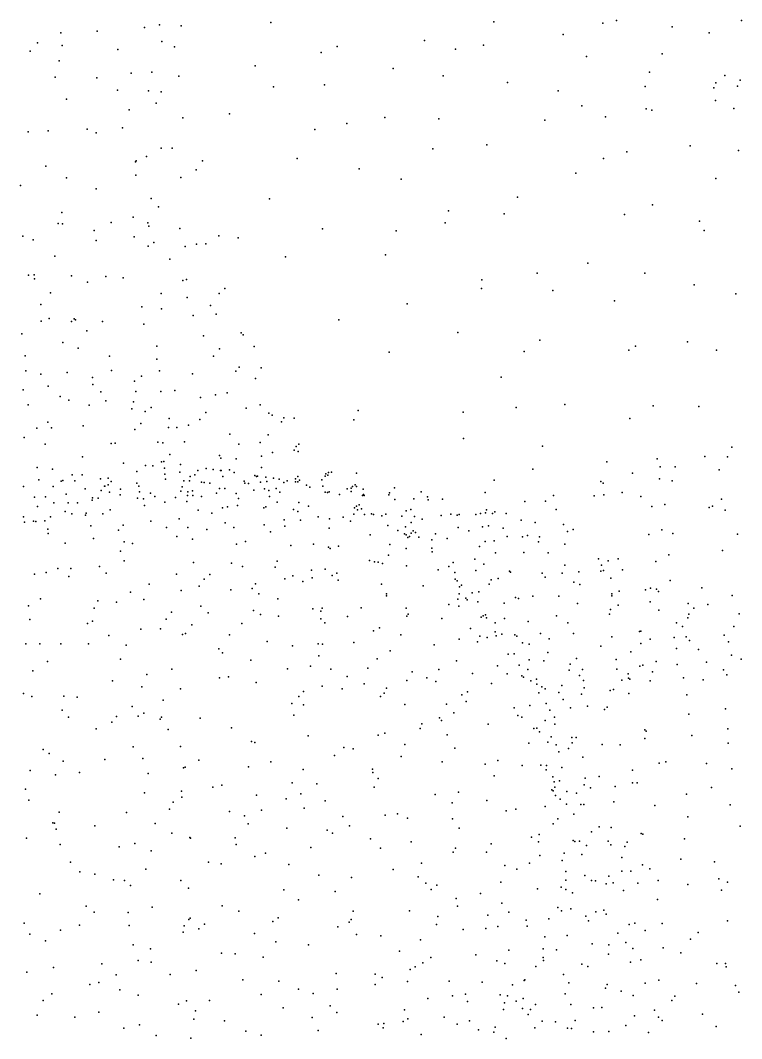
# Model space of a CAD drawing. Header units: metres. Extents: x -23.9 to 23.9, y -27.4 to 27.4.
# Drawn here: x 11.93 to 16.76, y 6.84 to 13.67 of the extents above; entities that cross this region are included whole.
import ezdxf

# ---------------------------------------------------------------- set-up
doc = ezdxf.new("R2010")
doc.units = ezdxf.units.M

msp = doc.modelspace()

# ---------------------------------------------------------------- linework, layer by layer
for p in [(13.6053, 13.6516, -6.0532), (15.1014, 13.6559, -5.8847), (15.9238, 13.6655, -5.0527), (16.7645, 13.6664, -2.9717), (12.1973, 13.5831, 4.5154), (12.4409, 13.5947, 1.9644), (12.7574, 13.6188, 4.9562), (12.859, 13.6368, -6.073), (13.0042, 13.6297, 5.5843), (15.8339, 13.6479, -5.3875), (16.2989, 13.6227, -4.2901), (16.5476, 13.5818, -3.6041), (12.0401, 13.5159, -6.5703), (12.8752, 13.525, 5.189), (14.6374, 13.5307, -6.2208), (15.5668, 13.5723, -5.838), (11.9923, 13.4609, 6.9135), (12.2069, 13.4978, 6.7961), (12.5801, 13.4722, -6.3338), (12.9587, 13.4899, 5.8259), (13.9426, 13.4506, -6.324), (14.05, 13.4922, 2.7574), (14.8448, 13.4724, 2.8338), (15.0336, 13.4998, -6.2391), (12.1862, 13.3955, 1.7068), (15.7231, 13.4253, 2.724), (16.2305, 13.4411, -5.2713), (12.6684, 13.3116, 4.7707), (12.8085, 13.3185, 6.2682), (13.5, 13.3616, -6.4389), (14.4258, 13.3432, -6.5514), (16.1457, 13.3202, -6.2028), (12.1586, 13.2862, -6.8555), (12.4384, 13.2821, 6.5936), (12.9897, 13.2926, 5.457), (14.7611, 13.2946, -6.6656), (15.193, 13.2496, -6.7294), (16.591, 13.247, -5.2268), (16.6511, 13.2963, -3.9645), (16.7549, 13.2664, -3.6103), (12.5775, 13.1992, -6.7106), (12.7864, 13.1945, 4.9792), (12.871, 13.1883, 6.0519), (13.6233, 13.2219, 2.676), (13.9652, 13.2335, -6.6675), (15.5342, 13.1935, -6.818), (16.1162, 13.223, -6.5403), (16.577, 13.2131, -4.8013), (16.7361, 13.2252, 2.2549), (12.236, 13.1392, 4.4604), (12.8361, 13.1107, 2.2251), (16.5884, 13.1286, -6.3314), (12.6549, 13.0675, 4.7284), (13.3276, 13.0396, -6.8964), (15.6923, 13.0928, 2.8218), (16.1244, 13.0731, 2.6971), (16.1624, 13.0643, -6.8707), (16.7118, 13.0754, -4.3238), (13.016, 13.0135, 5.5692), (14.1158, 12.9759, 2.8138), (14.3717, 13.016, -7.0745), (14.7332, 13.0056, 2.9191), (15.4438, 12.9975, -7.0965), (15.8515, 13.0192, -7.0027), (11.9788, 12.919, 6.7608), (12.1126, 12.9266, 4.339), (12.3732, 12.9372, 6.5303), (12.4352, 12.9128, 1.9394), (12.6111, 12.9453, 6.3904), (13.9008, 12.9346, -7.1142), (15.0544, 12.8325, -7.274), (12.8692, 12.8105, 5.9963), (12.9432, 12.8099, 5.7642), (14.6922, 12.8061, -7.3047), (15.9936, 12.7861, 2.8394), (16.4194, 12.8247, 2.6738), (16.7439, 12.7932, -7.0063), (12.6985, 12.7176, 6.4368), (12.7023, 12.7254, 4.7912), (12.7712, 12.7538, 2.1858), (13.1474, 12.7244, -7.203), (13.7816, 12.7408, 2.7489), (15.8379, 12.7402, -7.3003), (12.0976, 12.6888, 6.7872), (12.7002, 12.6282, -7.2148), (13.1044, 12.6656, 2.3975), (14.1991, 12.6702, -7.3806), (15.653, 12.6421, 2.9146), (11.9256, 12.5586, 6.9448), (12.2362, 12.6114, -7.4202), (13.0021, 12.6131, 5.3337), (14.4811, 12.6028, 2.8606), (16.5908, 12.6069, -7.3505), (12.4352, 12.5366, 6.6695), (12.8025, 12.4732, 4.9173), (13.5969, 12.4697, 2.6641), (15.261, 12.4812, -7.4947), (16.1665, 12.4289, -7.4639), (12.2029, 12.3784, 6.874), (12.8518, 12.4162, 6.0034), (14.7985, 12.39, -7.5515), (15.1718, 12.3692, 2.9633), (15.9793, 12.3655, 2.9214), (12.1785, 12.3047, 1.6132), (12.2079, 12.3037, 4.1224), (12.5338, 12.3118, 4.3728), (12.6826, 12.3484, 4.5888), (12.7802, 12.3088, 2.1385), (12.7882, 12.2866, 6.2754), (14.7765, 12.3091, 2.8982), (16.4809, 12.3196, -7.4971), (11.9414, 12.2195, 1.3539), (12.4219, 12.2575, 1.8396), (12.9964, 12.2719, 5.1687), (13.257, 12.2227, -7.5085), (13.9529, 12.2689, -7.5478), (14.4479, 12.2558, 2.8369), (16.513, 12.2579, 2.7678), (12.0121, 12.1963, 3.9394), (12.4338, 12.1908, 6.8284), (12.6889, 12.2151, 6.6197), (12.7839, 12.1522, -7.5109), (12.8216, 12.1765, 4.7499), (13.0305, 12.1517, 6.0002), (13.108, 12.1654, 2.3058), (13.1696, 12.168, 5.4881), (13.3875, 12.2086, 2.4846), (12.157, 12.0851, -7.6363), (13.704, 12.0818, 2.6231), (14.3747, 12.0939, -7.6895), (12.9276, 12.0655, 6.3789), (15.733, 12.0384, 2.9587), (11.9792, 11.9593, -17.0246), (12.0184, 11.9618, 7.2062), (12.2682, 11.9546, 7.1047), (12.4996, 11.9503, 7.0085), (15.3923, 11.9709, 2.9862), (16.115, 11.9724, 2.8779), (12.0205, 11.9329, -16.2964), (12.376, 11.911, 4.0885), (12.6157, 11.9416, 4.3066), (13.0147, 11.9228, 4.9633), (13.0396, 11.9297, -7.6295), (15.0222, 11.9273, -7.7131), (16.4452, 11.8938, -7.6498), (12.1286, 11.8391, -16.6001), (12.8712, 11.8349, 6.8033), (13.045, 11.8088, 2.1896), (13.2593, 11.8356, 5.9715), (13.2971, 11.8701, 5.7142), (15.0196, 11.8696, 2.8999), (15.4967, 11.8547, -7.7086), (16.7255, 11.8328, 2.6847), (12.0637, 11.7622, -15.9452), (12.7409, 11.7471, 1.9354), (13.2012, 11.7546, 5.2228), (14.5203, 11.7671, 2.7703), (15.9121, 11.7858, -7.7061), (12.8735, 11.7334, 4.5622), (13.0856, 11.688, 4.9434), (13.2397, 11.6974, 6.3794), (12.0653, 11.651, 1.3229), (12.1199, 11.6672, 7.4178), (12.2697, 11.6471, -16.2207), (12.2865, 11.6663, -16.9176), (12.2946, 11.6592, -7.651), (12.4775, 11.6472, 7.2807), (12.7551, 11.6298, 4.3609), (14.0623, 11.6596, -7.827), (11.9361, 11.5656, -17.8911), (12.371, 11.5859, 3.9641), (13.1539, 11.5513, 6.7578), (13.4075, 11.5718, 5.9487), (13.4213, 11.5596, 5.6538), (14.8599, 11.5753, 2.8141), (12.2117, 11.5068, -17.4878), (12.3137, 11.4696, -15.8526), (12.8421, 11.4831, 7.1401), (13.4949, 11.4807, 2.3668), (15.4097, 11.5221, -7.8022), (16.0529, 11.4816, -7.7704), (16.4005, 11.5128, 2.7804), (11.957, 11.4171, 7.7037), (12.5237, 11.4153, -16.7523), (13.2203, 11.4166, 5.0268), (13.2608, 11.4655, -7.768), (14.3998, 11.4421, -7.8758), (15.3056, 11.446, 2.8587), (16.0079, 11.455, 2.8322), (16.5967, 11.4549, -7.7131), (12.8411, 11.3953, 4.3771), (13.3945, 11.3421, 6.5756), (13.5415, 11.3369, 5.9188), (11.9618, 11.3172, -15.1578), (12.0629, 11.2945, 3.6011), (12.2394, 11.3051, 7.679), (12.41, 11.2719, 3.8817), (12.5364, 11.3187, -17.0883), (12.7387, 11.2821, 1.7716), (12.8585, 11.3179, 7.3545), (13.0804, 11.2969, 7.2025), (13.3705, 11.315, 6.9036), (13.5028, 11.2651, 5.6182), (15.1512, 11.2749, -7.8816), (12.1115, 11.2147, -18.0818), (12.4109, 11.2255, -15.4982), (12.6914, 11.2483, -16.4073), (11.9455, 11.1902, -7.7391), (12.1931, 11.1455, 1.245), (12.4655, 11.1763, -17.6079), (12.7013, 11.1793, 4.0999), (12.8677, 11.1788, 7.796), (12.9621, 11.1852, 7.5536), (13.1336, 11.139, 2.038), (13.2343, 11.1575, 7.3713), (13.3125, 11.171, 5.0422), (11.9774, 11.0893, -14.9095), (12.2503, 11.1199, 3.6877), (12.3867, 11.0872, -17.9288), (12.4985, 11.1158, 7.8896), (12.6734, 11.063, -7.8274), (12.6848, 11.1107, -15.9211), (12.8036, 11.0708, -16.9792), (13.4413, 11.0671, 5.2615), (13.5354, 11.0896, 7.2516), (15.2521, 11.0725, 2.7413), (15.5787, 11.0922, -7.8962), (16.1718, 11.0833, -7.83), (16.4781, 11.0786, 2.6782), (12.7623, 11.0452, 8.0345), (12.9229, 10.9979, 1.7924), (13.1308, 10.9908, 4.5931), (13.1702, 11.0388, 7.7906), (13.5927, 11.0346, 6.927), (13.6152, 11.0205, 6.6513), (13.6924, 11.0013, 5.9204), (13.7626, 11.0002, 2.3325), (14.1626, 10.9891, -8.0111), (14.191, 11.0518, 2.5565), (14.8959, 11.0404, 2.6761), (16.014, 10.9977, 2.6819), (12.037, 10.9327, 3.4791), (12.1094, 10.9737, 8.0516), (12.1355, 10.9347, -18.6374), (12.3465, 10.9498, -15.1112), (12.6934, 10.9235, 1.5627), (12.735, 10.965, -17.5706), (12.9193, 10.937, 8.2348), (12.9752, 10.9384, -16.6846), (13.0528, 10.9539, -7.9346), (13.6766, 10.9765, 6.1939), (11.9504, 10.8702, -14.6468), (13.331, 10.8929, 8.1779), (13.5876, 10.8889, 7.6459), (14.8978, 10.8629, -8.0255), (12.0928, 10.8264, 1.008), (12.535, 10.8314, 8.4145), (12.5606, 10.8323, 3.8492), (12.8481, 10.8399, -15.5493), (12.881, 10.8342, 4.1945), (13.0275, 10.8413, -16.1583), (13.3903, 10.8259, 2.0282), (13.5346, 10.8367, 5.3185), (13.7622, 10.7851, 7.0965), (13.7761, 10.8107, 6.3884), (13.793, 10.8255, -8.0751), (15.4276, 10.8116, -8.0091), (16.6977, 10.8053, 2.5191), (12.3419, 10.7403, 8.5627), (12.9276, 10.7556, 8.5631), (13.2627, 10.7496, 8.5836), (13.2714, 10.7312, -8.0593), (13.3739, 10.7269, 4.8579), (13.5444, 10.7448, 8.426), (13.6168, 10.7704, 8.067), (13.7894, 10.776, 6.6396), (16.1972, 10.7281, -7.9482), (16.5179, 10.7424, -16.4549), (16.6694, 10.7413, -16.05), (12.0393, 10.6692, 8.6133), (12.1407, 10.6594, -18.9898), (12.6183, 10.6981, 13.1483), (12.7658, 10.682, 13.5437), (12.8137, 10.6817, 12.5893), (12.8715, 10.7082, 13.2729), (12.8882, 10.7086, -17.9854), (12.8937, 10.6657, 13.7731), (13.0003, 10.6885, 12.8468), (13.1158, 10.6492, -15.7586), (13.172, 10.6625, 12.5212), (13.2184, 10.6566, 13.4293), (13.2682, 10.6485, 12.873), (13.2722, 10.6483, 13.1501), (13.3295, 10.6545, -16.4818), (13.5429, 10.6702, 8.7354), (15.3645, 10.6584, 2.5971), (15.861, 10.7084, 2.5969), (16.2185, 10.675, -16.7274), (16.3174, 10.6748, -17.5287), (16.6141, 10.6543, -17.8029), (12.0489, 10.5868, -19.4975), (12.2102, 10.5821, 13.1901), (12.2741, 10.6197, 12.7794), (12.2911, 10.5792, -14.6445), (12.34, 10.6197, 3.6102), (12.4642, 10.5945, 13.5875), (12.5156, 10.5979, 12.4904), (12.7065, 10.6419, 12.2073), (12.8956, 10.6251, 8.798), (12.8991, 10.5913, 11.7377), (12.9953, 10.6386, 14.0746), (13.0226, 10.5808, 14.6007), (13.0596, 10.5796, 1.7088), (13.065, 10.6098, 11.9549), (13.0958, 10.6195, 14.3051), (13.2844, 10.609, -16.1216), (13.3593, 10.636, 13.8056), (13.4996, 10.6153, 14.0903), (13.5102, 10.6091, 12.0522), (13.5172, 10.6115, 12.9731), (13.5728, 10.6036, 13.3674), (13.6233, 10.5973, 14.5182), (13.6611, 10.591, 13.859), (13.7156, 10.581, 12.191), (13.7714, 10.5946, 10.007), (13.7877, 10.6095, 9.4599), (13.7989, 10.5838, 5.8443), (13.9489, 10.5878, 9.0361), (13.9708, 10.6118, 7.7445), (13.9739, 10.6264, 7.3391), (13.9879, 10.6183, 8.6625), (13.9938, 10.6368, 6.7765), (14.0132, 10.6391, 6.4203), (14.1808, 10.6305, 8.3479), (15.1044, 10.5855, -8.1595), (16.0312, 10.6309, -17.143), (16.2131, 10.5945, -16.1837), (16.2991, 10.5795, -17.9293), (11.9476, 10.543, -19.9105), (12.1464, 10.5432, 12.4086), (12.199, 10.5775, 8.8339), (12.3596, 10.5257, 9.0709), (12.4682, 10.515, -19.206), (12.491, 10.5435, 12.0804), (12.4933, 10.5443, 1.2126), (12.5147, 10.5525, 13.9811), (12.5353, 10.5747, -18.7605), (12.5967, 10.5233, -14.8626), (12.7074, 10.564, 14.2674), (12.72, 10.5433, 11.2549), (13.0022, 10.5106, 10.984), (13.0108, 10.5399, 11.2685), (13.0795, 10.5137, 9.4369), (13.1401, 10.571, 9.1188), (13.1578, 10.5688, 4.4518), (13.1964, 10.565, 11.5538), (13.2615, 10.528, 11.2123), (13.2968, 10.5286, 15.2298), (13.427, 10.5787, 9.3334), (13.4319, 10.5642, 15.0004), (13.4558, 10.5616, 11.5813), (13.4922, 10.5179, -17.3824), (13.5376, 10.572, 5.0854), (13.5641, 10.5272, 11.2757), (13.5789, 10.5759, 9.7698), (13.5919, 10.5145, 15.4563), (13.6428, 10.5283, 10.6173), (13.6929, 10.568, 11.699), (13.7715, 10.5731, 12.5878), (13.7866, 10.5736, 15.0976), (13.8446, 10.5519, 10.8074), (13.8682, 10.5366, 11.4373), (13.9551, 10.5442, 12.8781), (14.1188, 10.5268, 10.8808), (14.145, 10.5306, 10.3727), (14.1538, 10.5411, 9.6532), (14.1712, 10.5529, 2.2608), (14.1816, 10.541, 9.3635), (14.225, 10.5232, 9.9628), (14.4352, 10.5324, 8.9342), (15.8204, 10.5755, -17.6024), (15.8362, 10.5648, -16.6482), (12.0198, 10.4711, -20.2388), (12.0933, 10.4722, 12.0912), (12.2324, 10.4898, 13.8856), (12.407, 10.4515, -19.6631), (12.4101, 10.4655, 9.313), (12.4484, 10.464, 14.481), (12.5232, 10.504, 11.6021), (12.5951, 10.4869, 3.7578), (12.7118, 10.4649, -8.0771), (12.7254, 10.5064, 9.3864), (12.7515, 10.4601, 9.6627), (12.7996, 10.4977, 3.9446), (12.8281, 10.4759, 15.1213), (12.9669, 10.4677, 10.5618), (13.0471, 10.4811, 9.7343), (13.0487, 10.5068, -18.2917), (13.0826, 10.4825, 15.5026), (13.1409, 10.4754, 10.0602), (13.2404, 10.4979, 10.9177), (13.3729, 10.4962, 10.3697), (13.3896, 10.4624, 4.716), (13.598, 10.4746, -16.2848), (13.6663, 10.5051, 11.0101), (13.9711, 10.5052, 14.701), (13.986, 10.5023, 14.3717), (13.9978, 10.5054, 13.7829), (14.0672, 10.4892, 12.4115), (14.1448, 10.5088, 7.5588), (14.2219, 10.482, 11.333), (14.2277, 10.4875, 6.7939), (14.2311, 10.4826, 7.9412), (14.3977, 10.4857, 10.3698), (14.4025, 10.5, 9.4595), (14.4387, 10.4557, 10.9804), (14.5649, 10.4603, 10.1047), (14.6154, 10.5054, 2.3765), (14.657, 10.4723, 8.8248), (14.6622, 10.4519, 9.5731), (14.7573, 10.4574, 9.2446), (15.0436, 10.5029, 2.5093), (15.4485, 10.4443, -16.7397), (15.5015, 10.4827, -17.1043), (15.775, 10.4792, -16.3222), (15.841, 10.4858, -18.0537), (15.9622, 10.5013, -8.0816), (16.0876, 10.4756, -15.8446), (16.6292, 10.4568, -14.9558), (12.0399, 10.409, 14.0897), (12.1508, 10.4328, -7.9988), (12.2271, 10.3742, 11.4774), (12.2463, 10.433, 14.3139), (12.3079, 10.4337, 11.7327), (12.5291, 10.3865, 15.0272), (12.758, 10.4157, 10.0123), (12.8948, 10.4365, -15.0555), (13.0435, 10.4415, 10.3272), (13.1193, 10.3832, -18.8669), (13.281, 10.3981, -18.5163), (13.3153, 10.4069, 15.859), (13.3827, 10.4143, -15.7126), (13.5582, 10.3986, -8.3347), (13.5723, 10.4049, 15.8414), (13.6489, 10.4377, -17.8112), (13.7588, 10.389, 5.5519), (13.788, 10.3753, 1.9952), (13.7935, 10.4351, -16.8554), (13.8583, 10.4094, 15.7983), (14.167, 10.3982, 14.5472), (14.1811, 10.4102, 6.5168), (14.1866, 10.3868, 14.8644), (14.1991, 10.4188, 12.2013), (14.2139, 10.3917, 13.3467), (14.5129, 10.3793, 8.1973), (14.5445, 10.3884, 11.2088), (15.0532, 10.3866, 9.3876), (15.309, 10.4413, -17.6169), (15.5206, 10.3885, -18.2485), (16.1619, 10.4089, -15.4538), (16.2498, 10.4214, -18.4431), (16.5463, 10.4003, -8.049), (16.5685, 10.4106, -18.6038), (16.6529, 10.3838, 2.3083), (11.9477, 10.3383, 9.0272), (12.0133, 10.3096, 14.3968), (12.0297, 10.3077, 11.3286), (12.0904, 10.3112, 9.2782), (12.1274, 10.3379, -20.8964), (12.2701, 10.3593, 11.1865), (12.3628, 10.3494, 10.762), (12.3665, 10.3642, 14.8252), (12.4797, 10.3587, 10.4274), (12.8004, 10.3097, -19.8061), (12.9904, 10.325, -19.4065), (13.211, 10.3629, -8.3003), (13.696, 10.318, -18.3382), (13.8048, 10.3165, 16.1281), (13.9227, 10.3377, 5.8867), (13.999, 10.3265, -17.8558), (14.0918, 10.3368, -17.4867), (14.1399, 10.3087, -18.2382), (14.1619, 10.3558, -8.3617), (14.234, 10.3535, 15.6621), (14.2811, 10.3579, -16.7334), (14.2949, 10.3537, 12.9007), (14.351, 10.3449, -17.2292), (14.3765, 10.3565, 7.6808), (14.4842, 10.3423, 11.7001), (14.5691, 10.3402, -17.6509), (14.6203, 10.3231, 11.498), (14.7495, 10.3483, -17.1657), (14.8128, 10.3564, -16.5942), (14.8564, 10.3506, 10.6998), (14.8694, 10.3537, 8.8793), (14.9807, 10.3553, -17.4194), (15.0125, 10.3618, -18.0445), (15.047, 10.366, 10.1058), (15.0934, 10.3604, -16.9558), (15.108, 10.3712, 9.6497), (15.1856, 10.3619, -16.5375), (15.2864, 10.3156, 9.8565), (11.9524, 10.3021, 3.2377), (12.1101, 10.2561, 14.6291), (12.3986, 10.2795, 9.8166), (12.5832, 10.2493, 3.6813), (12.616, 10.2835, 15.3279), (12.9067, 10.2679, 3.9908), (13.0503, 10.2681, 1.5423), (13.1771, 10.2544, 4.3454), (13.2987, 10.299, 16.0783), (13.357, 10.2678, -19.1203), (13.5619, 10.2851, 16.2611), (13.6043, 10.2379, 4.9833), (13.6993, 10.2758, -15.8195), (13.9975, 10.2624, -16.3822), (14.3905, 10.2798, 14.6799), (14.4576, 10.2472, 13.8381), (14.5105, 10.2719, -18.4573), (14.5466, 10.3006, 11.9566), (14.5617, 10.2451, 7.5257), (14.8628, 10.2666, 11.3023), (14.934, 10.2442, 2.3161), (15.0256, 10.2718, -18.4045), (15.066, 10.2776, 9.0439), (15.1639, 10.2629, 10.5697), (15.3789, 10.3011, -16.2527), (15.5697, 10.2874, -8.2455), (15.5964, 10.2408, -15.8519), (15.6337, 10.2529, -18.7059), (16.2301, 10.251, -15.0525), (12.1115, 10.2264, 10.5386), (12.4171, 10.1946, -8.218), (12.622, 10.1702, 1.1716), (12.9751, 10.2078, 15.9633), (13.0801, 10.19, -20.0442), (13.4351, 10.1732, -8.5611), (14.2731, 10.2174, 16.1679), (14.5021, 10.2259, 15.4279), (14.5149, 10.2177, 15.1459), (14.526, 10.201, 15.939), (14.5353, 10.2076, 13.6018), (14.5464, 10.2296, -8.4707), (14.5773, 10.2334, 7.8395), (14.5997, 10.2016, 13.1463), (14.6871, 10.1847, 12.8999), (14.7099, 10.2247, 8.0957), (14.7895, 10.1939, 12.1755), (15.0432, 10.1725, 11.5405), (15.1034, 10.1785, -8.454), (15.1922, 10.2071, 10.8727), (15.2941, 10.204, -18.7176), (15.3288, 10.2146, 9.371), (15.4026, 10.1706, 10.504), (15.4086, 10.2057, 10.2471), (16.1426, 10.2212, -8.2456), (16.3028, 10.2272, -18.9437), (16.7373, 10.2237, -18.9646), (12.2271, 10.1617, 14.9597), (12.5972, 10.1087, -21.025), (12.6787, 10.1598, 15.6182), (13.3747, 10.1562, -19.7156), (13.7405, 10.1471, 5.2785), (13.8914, 10.1564, 5.6627), (13.9929, 10.1366, 16.7389), (14.0047, 10.1274, -19.0665), (14.0608, 10.1433, -16.0123), (14.4038, 10.1543, -16.1235), (14.5128, 10.1265, 16.256), (14.685, 10.1281, 14.9265), (14.6891, 10.1034, 14.094), (15.006, 10.14, 11.8733), (15.5782, 10.1563, 9.669), (16.6357, 10.1133, -14.1763), (12.6217, 10.043, -14.3989), (13.087, 10.0337, -20.6541), (13.6479, 10.042, 1.7319), (14.2681, 10.0463, -8.6666), (14.3025, 10.0366, -19.4214), (14.3264, 10.0346, -15.7477), (14.3949, 10.0825, 6.6485), (14.8291, 10.0328, 13.2864), (14.9743, 10.0554, -15.8329), (15.1132, 10.0986, 8.522), (15.3042, 10.1008, -19.0339), (15.4664, 10.0985, 10.8088), (15.8049, 10.0579, -8.5047), (15.8689, 10.0445, 9.8744), (15.9356, 10.0572, -15.0491), (16.1877, 10.0386, -14.6862), (16.2768, 10.0831, 2.2306), (12.0981, 9.9666, -14.076), (12.1773, 9.9919, 3.3275), (12.2645, 9.9919, 15.2922), (12.4569, 10.0069, 15.544), (13.3418, 10.0275, -15.0473), (13.4165, 10.0048, -20.3418), (13.6355, 10.0007, -15.338), (13.8782, 9.9806, -8.7413), (13.971, 9.9891, -19.7077), (14.356, 10.0262, 16.7472), (14.5171, 10.0101, 6.8585), (14.7287, 9.9826, 7.3362), (14.8006, 10.0061, 15.3769), (14.8411, 9.9646, 15.682), (14.9812, 9.978, 12.695), (15.0352, 10.0222, 8.0925), (15.2062, 9.9741, 8.2675), (15.2132, 9.9672, -15.5612), (15.5788, 10.0145, 9.1663), (15.6725, 9.9694, 11.0843), (15.8201, 9.9742, 9.5118), (15.8235, 10.0148, 10.3319), (15.8378, 9.9782, 2.227), (15.9654, 9.9827, 10.1349), (12.0197, 9.9541, 15.0016), (12.2504, 9.938, -8.472), (12.501, 9.9621, 3.5879), (12.9738, 9.9545, -21.0123), (13.1587, 9.9201, 4.1844), (13.1972, 9.9531, 16.4519), (13.6992, 9.9238, 4.9568), (13.7543, 9.9438, -20.1065), (13.8196, 9.9047, 16.9032), (13.8824, 9.9306, 5.4436), (14.018, 9.9447, 5.7264), (14.0487, 9.9603, 17.0275), (14.0587, 9.9147, 1.8545), (14.842, 9.9204, 14.5189), (14.8558, 9.9106, 16.3717), (15.0847, 9.9156, 12.4289), (15.1305, 9.9254, -19.3897), (15.4264, 9.9603, 11.6469), (15.4453, 9.9355, 8.6147), (15.5594, 9.9617, -19.3563), (15.6385, 9.9007, -15.1231), (15.8868, 9.9276, 10.7407), (16.285, 9.9121, -19.4284), (12.6652, 9.8333, 3.7178), (12.7909, 9.8879, -8.7112), (13.0055, 9.8443, 4.0109), (13.1249, 9.8751, -14.6466), (13.3372, 9.8484, 4.3881), (13.48, 9.8591, -20.6579), (13.5034, 9.8892, 4.6268), (14.3493, 9.8869, 6.3352), (14.6274, 9.8774, 16.7362), (14.8716, 9.8703, 14.2511), (14.8858, 9.8813, 13.612), (14.9559, 9.8295, 16.1162), (15.0016, 9.8364, 2.0708), (15.0698, 9.8871, 7.8847), (15.6793, 9.8861, 8.9131), (15.9428, 9.8415, 11.0277), (16.1204, 9.8501, 10.5843), (16.1533, 9.8613, 9.7899), (16.1929, 9.8541, 10.3443), (16.2067, 9.838, -14.1463), (16.4971, 9.8635, -13.6219), (12.06, 9.7881, -21.62), (12.4458, 9.7764, 15.8334), (12.5703, 9.7679, -21.5264), (12.7532, 9.7843, 16.2059), (13.5247, 9.8218, 16.7691), (13.653, 9.7897, -9.1114), (14.3814, 9.8223, -8.9752), (14.3816, 9.8091, -15.4584), (14.8612, 9.7862, -9.0149), (14.8698, 9.8218, -19.6055), (14.9133, 9.7938, 13.9338), (14.9236, 9.7825, 7.5324), (14.9944, 9.7681, 15.7553), (15.2464, 9.7972, -15.1823), (15.2664, 9.7907, 12.2263), (15.3645, 9.8071, 11.9097), (15.5387, 9.8071, 2.0965), (15.8925, 9.8091, 9.0714), (15.8938, 9.8229, -19.5239), (16.1514, 9.7701, 9.4571), (16.7008, 9.8118, -12.7274), (11.9798, 9.743, 3.1633), (12.4206, 9.7272, -14.0917), (12.9404, 9.7004, -9.0886), (13.137, 9.7397, 16.5727), (13.1845, 9.6956, -21.2001), (13.4893, 9.7099, -14.7976), (13.8871, 9.7215, 5.2666), (13.9407, 9.7073, -9.272), (13.9502, 9.7265, -20.4401), (14.2118, 9.7278, 17.2284), (14.5134, 9.7264, 17.114), (14.8005, 9.7519, -15.3589), (14.8681, 9.7402, 16.738), (15.1723, 9.7594, 12.6732), (15.6642, 9.7582, -8.8887), (15.8838, 9.718, 11.4309), (15.9369, 9.747, -14.339), (16.2078, 9.7131, 10.8824), (16.4052, 9.7571, 9.9443), (16.4442, 9.727, 10.4244), (16.5373, 9.7502, -19.6212), (11.9901, 9.6514, -8.779), (12.3759, 9.6237, 0.8543), (12.4105, 9.6402, 3.5086), (12.9041, 9.6518, 16.4773), (13.4112, 9.6243, -9.4647), (13.5357, 9.6834, 1.4686), (13.6581, 9.6727, 16.9743), (13.9425, 9.6547, -15.0948), (13.9672, 9.6278, 1.6586), (14.1211, 9.6711, 5.6881), (14.519, 9.6726, 1.8464), (14.5281, 9.6854, 6.5118), (14.7523, 9.6563, 7.011), (15.017, 9.6655, 14.1385), (15.0294, 9.6744, 13.7005), (15.0467, 9.683, 15.2908), (15.0538, 9.6615, 14.9615), (15.1111, 9.6275, 16.052), (15.1728, 9.6575, 7.7724), (15.3326, 9.6379, -14.8813), (15.5213, 9.6763, -9.2469), (15.5985, 9.6286, -19.7432), (15.8771, 9.6867, 8.6053), (16.3265, 9.6284, 9.3082), (16.404, 9.6616, 9.5834), (16.4105, 9.6858, -8.7588), (16.7487, 9.6888, -11.8867), (12.7331, 9.585, 1.0438), (12.8665, 9.5887, 3.8752), (13.0339, 9.557, -21.4852), (13.0767, 9.6147, 4.0614), (14.2939, 9.575, -15.1037), (14.3345, 9.5946, -20.3235), (14.9455, 9.5911, -19.9742), (15.111, 9.5681, 14.6285), (15.4146, 9.5565, 8.0162), (15.6371, 9.5572, 11.8654), (16.0795, 9.5699, 8.6947), (16.089, 9.5734, 11.3532), (16.3667, 9.603, -12.7637), (16.7118, 9.6039, 10.0279), (11.9618, 9.4875, 3.1438), (12.0565, 9.4875, -9.062), (12.3829, 9.4878, -21.7485), (12.5189, 9.5426, 16.0749), (13.0124, 9.5512, -14.3175), (13.3295, 9.5481, 4.3257), (13.5818, 9.5028, 4.592), (13.9237, 9.4881, -9.7689), (14.1626, 9.4957, 17.3841), (14.4776, 9.549, -9.5986), (14.8703, 9.5183, -9.6595), (14.9914, 9.5008, 1.8516), (15.0087, 9.5384, 7.3556), (15.0576, 9.53, 16.9684), (15.1179, 9.5402, 14.3326), (15.1562, 9.5532, 15.628), (15.2431, 9.5477, -9.5735), (15.257, 9.538, 13.1595), (15.2935, 9.4938, -20.0161), (15.4728, 9.5208, 12.4522), (15.8938, 9.5348, 11.6066), (16.0888, 9.4902, 1.8223), (16.15, 9.5186, -13.3515), (16.3117, 9.5296, 11.1536), (16.3917, 9.5334, -12.2014), (16.4155, 9.5093, -11.6957), (16.6475, 9.5452, -11.2232), (16.677, 9.5017, 10.5846), (12.1963, 9.4867, 3.3329), (12.6352, 9.4791, -9.3616), (13.2567, 9.454, -9.7142), (13.2807, 9.4276, 16.9037), (13.7513, 9.4747, 17.2513), (13.9526, 9.4861, 5.1871), (14.4072, 9.4409, 6.053), (14.7015, 9.4801, 6.6822), (15.1971, 9.4191, 13.8601), (15.2373, 9.4201, 16.5819), (15.338, 9.4864, 1.8697), (15.4643, 9.4289, 12.8096), (15.8206, 9.4726, 8.3704), (16.0213, 9.4347, -9.7403), (16.3284, 9.4552, -9.3592), (16.4742, 9.449, -10.8553), (12.1067, 9.3701, 15.6803), (12.5972, 9.3853, -14.0522), (13.4708, 9.378, -21.2857), (13.9286, 9.4076, 17.4084), (14.3204, 9.3861, -10.0124), (14.8515, 9.3735, 6.8909), (15.3397, 9.3806, 13.4255), (15.437, 9.3743, 13.1013), (15.6144, 9.3518, -20.1443), (15.6569, 9.3891, -9.9973), (15.9223, 9.3817, -13.7586), (16.1916, 9.3702, -11.2771), (16.528, 9.3655, 11.0835), (16.696, 9.4111, -10.5242), (16.7603, 9.3854, 9.3231), (12.0086, 9.3068, -21.7413), (12.775, 9.2827, 16.558), (12.942, 9.318, 3.9308), (13.7181, 9.3203, -14.6434), (13.8719, 9.339, -20.99), (14.0074, 9.3172, -10.2035), (14.2574, 9.3249, 5.6542), (14.5551, 9.3, 6.2286), (14.733, 9.3151, -14.8158), (14.9596, 9.2891, 17.3418), (15.1271, 9.3412, -10.1022), (15.1915, 9.2865, 7.3256), (15.2727, 9.3448, -14.5704), (15.3295, 9.3147, 15.3309), (15.6071, 9.3121, -14.0797), (15.6964, 9.3166, 12.3834), (15.9271, 9.317, 11.7922), (16.0023, 9.2875, -13.0568), (16.0813, 9.339, -10.535), (16.1024, 9.3441, -12.0492), (16.1654, 9.3008, 8.6056), (16.3315, 9.348, 11.317), (16.6419, 9.3132, -20.0714), (12.5427, 9.2401, 16.2927), (13.2621, 9.2592, 4.2204), (13.3217, 9.2657, -10.0062), (13.5069, 9.229, 4.4803), (14.1177, 9.2694, 1.4884), (14.2311, 9.22, 17.5894), (14.5193, 9.2408, 17.6213), (14.6521, 9.2602, -10.3305), (14.7135, 9.2348, 6.515), (15.0864, 9.2211, -10.5031), (15.2904, 9.2737, 14.0517), (15.3003, 9.2634, 17.0172), (15.3493, 9.2392, 14.5538), (15.3875, 9.2511, 16.347), (15.391, 9.2179, 16.6263), (15.676, 9.2743, -10.7509), (15.7044, 9.2408, 12.6248), (15.9616, 9.2448, 8.3637), (16.0052, 9.2564, -20.1358), (16.0146, 9.2502, -11.6084), (16.1499, 9.2406, 11.6255), (16.3739, 9.2587, 1.5631), (16.506, 9.2452, 8.9123), (16.6645, 9.2802, 9.0949), (11.9464, 9.1554, -13.7193), (12.7402, 9.2003, 3.7658), (13.001, 9.1863, 16.8983), (13.8253, 9.1681, 4.8176), (13.9513, 9.2039, 5.0322), (14.0855, 9.1849, 5.2653), (14.3674, 9.1562, -10.6122), (14.3821, 9.1905, 5.849), (14.9247, 9.165, -14.5656), (15.4035, 9.1596, -11.0502), (15.4233, 9.1995, 15.5308), (15.4467, 9.185, 15.8791), (15.5376, 9.1621, 7.7234), (15.5573, 9.2076, 1.6654), (15.6907, 9.151, 7.9538), (15.7082, 9.1927, -11.4003), (15.8823, 9.174, -12.2699), (15.9045, 9.1809, 12.1258), (16.0086, 9.155, 1.5851), (12.0034, 9.1343, 15.5426), (12.2183, 9.137, 3.3448), (12.3077, 9.1293, 0.6432), (12.8829, 9.1106, -14.1024), (13.7459, 9.0873, 17.5964), (13.7941, 9.1345, -10.432), (13.8255, 9.0782, 1.3228), (14.3415, 9.1356, -20.8107), (14.5046, 9.0811, -14.6921), (14.7842, 9.0833, 17.6613), (14.8866, 9.1448, -10.7667), (14.9161, 9.1001, 1.5765), (15.4537, 9.088, 13.5689), (15.5678, 9.1146, 13.2836), (16.397, 9.1451, 11.4518), (12.2067, 9.0428, -9.6763), (12.676, 9.0685, 16.4718), (12.7537, 9.0232, 0.8196), (13.7607, 9.0092, -14.4851), (14.8337, 9.0253, -11.1172), (15.2384, 9.0577, -20.4977), (15.3428, 9.0733, 14.2517), (15.4769, 9.0435, 15.1394), (15.6172, 9.0579, -20.3565), (15.7307, 9.0707, 12.9081), (15.844, 9.0477, 8.1294), (15.8624, 9.0631, -12.7512), (16.4093, 9.0164, 8.6237), (16.656, 9.0516, 11.2602), (12.2477, 8.9959, 15.8764), (12.5391, 8.9635, 16.2788), (12.5717, 9.0012, 3.626), (12.7167, 9.0024, -10.0285), (12.8644, 8.9824, -21.6849), (12.8729, 8.9968, 3.8688), (13.1311, 8.9885, 4.0768), (14.62, 8.9503, 1.4121), (14.7385, 8.9917, -20.6824), (14.7507, 8.9734, 6.4911), (15.0633, 8.9481, 17.5491), (15.2626, 9.008, -14.2112), (15.2907, 8.9961, -11.4694), (15.4472, 8.974, 14.8834), (15.5097, 8.9964, -13.8381), (15.5112, 8.9492, 16.8427), (12.4334, 8.9188, -21.7146), (12.917, 8.9138, 16.8009), (13.3422, 8.9238, 4.2685), (14.327, 8.8756, 5.6568), (14.3715, 8.8891, 17.7693), (14.6084, 8.9204, 6.1924), (14.79, 8.8776, 17.8048), (15.3712, 8.9201, 7.4267), (15.3913, 8.9228, 13.9606), (15.4088, 8.8977, 14.5632), (16.1142, 8.9108, 8.3313), (16.1233, 8.9032, 1.3502), (16.6726, 8.9187, 8.7795), (13.4765, 8.8325, 1.1064), (13.4994, 8.827, -21.4901), (13.856, 8.8708, 17.6862), (14.5047, 8.8118, -11.1667), (15.3368, 8.8215, 17.4343), (15.4642, 8.8296, 13.7375), (15.4868, 8.8652, -12.0819), (15.5194, 8.8109, 1.3734), (15.6245, 8.8594, 7.7708), (15.627, 8.8233, 16.6058), (15.6551, 8.8606, 16.3439), (15.8294, 8.8127, 8.0498), (15.9486, 8.8112, 12.4842), (16.1159, 8.852, -20.3437), (16.4311, 8.8724, 11.6832), (16.6745, 8.8212, 11.4623), (12.0788, 8.78, -21.5889), (12.1187, 8.7524, 15.6899), (12.6822, 8.7968, 16.4715), (13.0004, 8.7999, 0.8679), (14.0335, 8.7401, -21.2701), (14.0947, 8.7927, 5.2602), (14.1583, 8.7847, -10.9302), (14.8407, 8.7872, -11.4468), (15.5375, 8.7632, 15.3324), (15.6036, 8.7852, 15.7987), (12.2118, 8.7011, 3.3615), (12.4921, 8.7128, -13.9114), (12.7468, 8.719, 3.7617), (13.1228, 8.7075, 4.0646), (13.6068, 8.6958, -10.701), (14.4794, 8.7332, 5.9099), (14.7564, 8.6963, -20.887), (15.0442, 8.6803, -11.6995), (15.1288, 8.7049, 17.6951), (15.2927, 8.6713, 7.2716), (15.4167, 8.6736, 14.4417), (15.4562, 8.6712, 14.7085), (15.6999, 8.7274, 13.1164), (16.2101, 8.6883, 8.3963), (16.2565, 8.6964, 11.8474), (16.5287, 8.6863, 8.5883), (11.992, 8.638, -9.7899), (12.1614, 8.6106, -13.7826), (12.3223, 8.6241, 15.9676), (12.7841, 8.6174, 16.6068), (13.0209, 8.6566, -10.3299), (13.0323, 8.6618, 16.9924), (13.4571, 8.6621, 17.3793), (13.8227, 8.6456, 4.7941), (14.2876, 8.6485, 17.8335), (14.29, 8.6248, 1.2414), (15.104, 8.6039, -14.0717), (15.4538, 8.6422, -13.5595), (15.5577, 8.658, 13.5439), (16.0314, 8.6407, 12.3027), (16.6997, 8.6499, 0.8103), (13.2777, 8.54, -10.5709), (13.7487, 8.5561, -14.3697), (13.9146, 8.5499, -10.9796), (14.3271, 8.5848, 5.6464), (15.4989, 8.5951, 14.9393), (15.507, 8.5618, -13.1887), (15.5433, 8.5696, 7.5903), (15.7085, 8.5422, 16.0743), (15.7148, 8.5872, 7.8307), (15.8076, 8.5973, 12.9076), (16.0321, 8.5554, 8.2729), (16.0641, 8.5562, 1.0872), (11.9601, 8.5143, 3.1842), (12.759, 8.4886, -14.0191), (13.0067, 8.499, -21.6397), (13.217, 8.5265, 17.1705), (13.5094, 8.4724, 4.397), (13.8065, 8.4816, 1.0593), (14.3, 8.5261, -11.2965), (14.7078, 8.4769, 18.0054), (14.8641, 8.4926, 6.5528), (15.4915, 8.5101, 14.1585), (15.5001, 8.5033, -12.6825), (15.5105, 8.5264, 17.5225), (15.5148, 8.4717, -20.7125), (15.5925, 8.4974, 1.1961), (15.6569, 8.4859, 17.2281), (15.751, 8.5216, 16.8563), (15.9167, 8.5309, 12.6255), (16.3955, 8.4789, 8.5147), (16.5633, 8.5236, 11.6496), (11.9834, 8.4387, 15.5109), (12.951, 8.4267, 16.8756), (13.0097, 8.4595, 3.9685), (13.7082, 8.4492, 17.7637), (13.9694, 8.436, 5.0349), (14.8229, 8.422, 1.2372), (15.056, 8.4368, 6.8908), (15.4465, 8.3965, 7.4343), (15.5472, 8.4464, 15.1513), (15.5906, 8.4135, 15.4206), (15.6859, 8.4114, 15.8641), (15.7057, 8.4102, 13.2095), (15.9069, 8.4281, 8.0634), (16.181, 8.404, -20.5766), (16.6884, 8.4084, -20.558), (12.185, 8.3604, 15.7716), (12.638, 8.358, 3.6942), (12.9252, 8.3788, 0.7262), (13.3292, 8.3646, -14.2459), (13.4295, 8.3338, -21.5304), (13.5444, 8.3737, 17.5245), (13.8298, 8.3856, 4.7967), (14.0897, 8.3311, 5.2349), (14.372, 8.3397, 5.7136), (14.4568, 8.3481, 1.1614), (15.1851, 8.368, -12.0938), (15.2503, 8.3793, -13.6726), (15.6382, 8.3453, 13.669), (16.4033, 8.328, 11.7968), (12.1445, 8.2869, 3.332), (12.1556, 8.2845, 0.4273), (12.4259, 8.2678, 3.5415), (12.8306, 8.2829, 16.693), (13.4548, 8.2814, 0.8884), (14.1336, 8.2679, -21.2701), (14.5219, 8.3199, -14.304), (14.8237, 8.3152, -11.7224), (15.5003, 8.2815, 14.7039), (15.532, 8.3138, 14.9442), (15.8085, 8.2621, 17.1662), (16.7555, 8.266, 11.545), (12.1648, 8.2461, -21.3203), (12.9409, 8.219, -10.3701), (13.7134, 8.2527, 4.5946), (13.9833, 8.2388, 17.915), (14.0207, 8.2185, -14.3762), (14.869, 8.2526, -14.2046), (15.3538, 8.1915, -12.8222), (15.4059, 8.2097, 17.8778), (15.7581, 8.2276, -20.6825), (15.8884, 8.2557, 16.9274), (16.09, 8.2162, 0.9843), (16.1009, 8.2127, 12.1664), (11.9672, 8.1858, -9.8822), (12.1925, 8.1416, -13.8588), (12.5896, 8.1271, 0.5559), (12.6933, 8.1487, 16.4835), (13.0619, 8.1897, 17.0539), (13.0668, 8.185, 4.0205), (13.3668, 8.1875, 17.3317), (13.3736, 8.1433, -10.6928), (13.8752, 8.1233, 4.864), (14.274, 8.1814, 5.5418), (14.5483, 8.1605, 6.0057), (15.0847, 8.146, -13.9628), (15.4006, 8.1597, -13.3814), (15.6334, 8.1695, 7.6703), (15.646, 8.1626, 15.4766), (15.6759, 8.1646, 17.6116), (15.7234, 8.1358, 15.7607), (15.8701, 8.1654, 16.3725), (15.8861, 8.1406, 12.7548), (15.9812, 8.13, 8.1063), (15.9962, 8.1572, 12.4558), (16.3817, 8.1805, 0.8239), (12.8034, 8.0998, 3.8296), (13.498, 8.0614, 4.3544), (13.5705, 8.0838, 17.6518), (14.3416, 8.1171, 18.0542), (14.8284, 8.092, 6.4935), (14.8459, 8.1177, -20.9714), (15.0534, 8.0915, 6.9471), (15.4098, 8.069, 7.5137), (15.574, 8.0837, 14.4741), (15.6926, 8.0757, 13.2225), (15.9602, 8.0558, 17.0806), (12.2619, 8.0234, 15.8924), (13.1886, 8.0236, 17.1814), (13.2736, 8.0129, 4.1822), (13.7277, 8.008, 17.9252), (14.6175, 8.0171, 18.2344), (15.1766, 8.0008, 1.0571), (15.3413, 8.0175, -20.8094), (15.5604, 8.0358, 14.9203), (16.0995, 8.0068, 8.3038), (16.3565, 8.0445, 8.4961), (16.5823, 8.0271, -20.632), (12.3245, 7.9591, 3.49), (12.4252, 7.9436, -10.0074), (12.7672, 7.9774, -10.2017), (13.9282, 7.938, 0.9335), (14.1465, 7.9217, 5.3229), (14.4259, 7.9755, 5.804), (14.5953, 7.9257, 6.1034), (15.2572, 7.9767, -12.4685), (15.586, 7.9625, 13.8224), (15.7122, 7.9344, 7.9486), (15.8745, 7.9293, 16.1735), (15.9615, 7.9644, 16.5526), (16.0216, 7.9645, 16.7923), (16.1476, 7.9789, 12.0685), (12.5501, 7.9048, 16.2296), (12.6243, 7.9022, 3.715), (12.6646, 7.8682, 16.4509), (13.0031, 7.9003, -21.4239), (13.053, 7.8506, 4.0324), (14.6453, 7.8832, -11.7535), (14.7207, 7.869, 6.3271), (15.1496, 7.8902, 18.1149), (15.5545, 7.856, 13.5872), (15.5854, 7.9039, 14.2367), (15.7561, 7.9017, 13.0602), (15.785, 7.8998, -20.7402), (15.8559, 7.88, 17.5631), (15.9034, 7.8865, 8.1928), (16.0688, 7.8843, 12.2926), (16.2037, 7.9007, -20.6733), (16.4035, 7.8734, 11.8731), (16.612, 7.9131, 11.7067), (16.6699, 7.89, 0.5484), (12.0559, 7.8122, 3.3166), (13.6923, 7.8394, -14.3653), (14.0386, 7.8281, 18.0589), (14.6822, 7.842, -14.2243), (15.012, 7.815, 7.0386), (15.3953, 7.8454, 18.0537), (15.5839, 7.8401, 14.6586), (15.6295, 7.8192, 13.357), (15.9717, 7.8341, 12.5422), (16.6282, 7.8375, 8.6977), (12.3674, 7.7301, 15.9538), (12.8103, 7.723, 3.875), (13.2788, 7.7323, 0.7418), (13.7916, 7.7726, 4.7191), (14.8485, 7.7802, -12.0125), (14.8583, 7.7302, 6.6774), (15.1565, 7.7486, 7.3541), (15.5321, 7.7213, 13.8607), (16.2006, 7.7736, 8.5525), (12.421, 7.69, 3.5981), (12.6485, 7.6858, -21.2486), (13.0653, 7.6483, -14.2199), (13.3904, 7.6952, 17.479), (13.6551, 7.6507, 0.8466), (14.1588, 7.6964, -14.3438), (14.5367, 7.6981, 6.0228), (14.7254, 7.659, 18.3542), (15.0621, 7.6688, -12.2852), (15.2029, 7.6897, -13.7648), (15.4711, 7.6449, -20.8433), (15.5556, 7.698, 7.9757), (15.6179, 7.7114, 15.062), (15.7185, 7.6616, 15.3572), (15.7871, 7.6921, 15.6501), (15.8399, 7.7018, 17.8158), (15.8551, 7.6752, 0.9386), (11.9506, 7.6162, -9.8392), (12.3221, 7.6027, -21.0434), (12.6558, 7.5986, 16.2932), (13.0251, 7.5965, -10.4206), (13.0563, 7.6401, 17.0752), (13.1229, 7.5771, -21.2615), (13.1611, 7.609, 4.1449), (13.6195, 7.6269, -10.9114), (14.0557, 7.5909, 5.1959), (14.1308, 7.6224, 0.9317), (14.1441, 7.6401, 18.1809), (14.7177, 7.6068, 6.3808), (15.0482, 7.5806, -20.9181), (15.1289, 7.5925, 18.2507), (15.318, 7.6352, -12.688), (15.3266, 7.5963, 0.978), (15.7362, 7.6315, 13.0909), (16.0104, 7.606, 12.4356), (16.0485, 7.6164, 17.372), (16.2308, 7.6123, 12.0267), (16.6688, 7.6309, 11.6524), (11.9898, 7.5407, 15.4734), (12.1946, 7.5685, 3.4516), (13.0179, 7.5554, 0.615), (13.4971, 7.5453, -21.2838), (14.1815, 7.5385, 5.4197), (14.3433, 7.5308, 18.3428), (14.8964, 7.5727, 6.8997), (15.4439, 7.5237, 14.3651), (15.595, 7.5336, 8.1532), (15.9341, 7.5485, 16.1547), (16.1177, 7.5657, 16.9002), (16.4217, 7.5088, 11.8016), (16.4735, 7.5528, 8.8537), (12.0951, 7.4962, 0.3672), (12.6829, 7.4694, 3.8189), (12.7988, 7.4442, -14.1587), (13.6388, 7.4906, 4.5805), (13.8578, 7.4709, 4.9007), (14.6095, 7.5032, -21.0088), (15.4339, 7.4426, -13.4278), (15.7615, 7.4778, 18.1188), (15.8724, 7.4699, 12.6329), (15.9867, 7.4851, 8.5486), (16.0338, 7.4457, 16.4937), (16.2379, 7.4492, 8.7705), (13.2758, 7.4134, 4.2557), (13.3675, 7.4093, -10.7379), (13.5551, 7.3867, -14.3473), (14.4687, 7.4272, 5.93), (14.6787, 7.3842, 18.4886), (14.9811, 7.402, 7.2607), (15.2017, 7.4342, 7.5975), (15.4327, 7.3848, 18.3093), (15.523, 7.4377, 13.5086), (15.8719, 7.4065, 15.8224), (16.3572, 7.4164, 0.6794), (12.1472, 7.3188, -13.9242), (12.4732, 7.3435, 3.6851), (12.7155, 7.3647, 0.5037), (12.803, 7.3541, 16.5068), (14.5398, 7.304, -11.7825), (14.5752, 7.323, -14.2449), (14.6248, 7.3491, 6.3161), (15.1222, 7.3637, 18.3826), (15.1748, 7.346, -12.4716), (15.3839, 7.3239, -12.9857), (15.4362, 7.3655, 15.0767), (15.6913, 7.3405, -20.7712), (15.7319, 7.3241, 8.4471), (16.0183, 7.3542, 17.688), (16.0875, 7.3699, 11.9458), (16.5988, 7.346, -20.6606), (16.656, 7.3458, 0.5488), (16.6607, 7.3226, 11.4884), (11.9697, 7.2867, 15.3449), (12.5681, 7.2688, 15.9718), (12.9302, 7.2711, 4.026), (13.1043, 7.2973, 17.1577), (13.4176, 7.2363, 17.6581), (14.0446, 7.2779, 18.3045), (14.306, 7.2731, -21.0386), (14.3527, 7.2522, 18.4847), (15.3107, 7.2365, 13.8328), (15.5703, 7.2714, 13.1795), (12.3912, 7.2034, -9.924), (12.452, 7.2175, -20.891), (12.5931, 7.1683, -14.1142), (13.6594, 7.226, 4.7229), (13.7912, 7.174, 4.9308), (14.0502, 7.1729, -14.3287), (14.3063, 7.2042, 5.6681), (14.5224, 7.2242, 6.1261), (14.8028, 7.2275, 6.8981), (15.0246, 7.2193, 7.4324), (15.2279, 7.2013, 14.5129), (15.3063, 7.2321, 0.9799), (15.6048, 7.2159, 18.3747), (15.8518, 7.1791, 18.2046), (15.8629, 7.2041, 8.6733), (16.1179, 7.2124, 16.6944), (16.2095, 7.2337, 17.2423), (16.4618, 7.2118, 11.6015), (16.7234, 7.1981, 9.1894), (12.1364, 7.1419, 0.4023), (12.7163, 7.1329, 3.8909), (13.5405, 7.1362, 17.8839), (13.8901, 7.1428, -11.1658), (14.6586, 7.1112, 6.5865), (14.8256, 7.1292, -20.9112), (14.911, 7.1398, 18.5925), (15.1448, 7.1348, -13.9906), (15.194, 7.129, 18.5487), (15.299, 7.1096, 8.1674), (15.5801, 7.1427, 8.626), (15.9561, 7.1585, 12.0291), (16.0376, 7.1303, 11.7806), (16.3171, 7.1253, 9.0218), (16.7451, 7.1525, 11.3197), (12.079, 7.0967, 3.4351), (12.9863, 7.0718, -10.3391), (13.0394, 7.0942, -14.2265), (13.1953, 7.0966, 17.3653), (13.6883, 7.0471, 18.1481), (14.0035, 7.0606, 18.4127), (14.5034, 7.0344, 18.7311), (14.9256, 7.0899, -12.2259), (15.1676, 7.0357, 13.9892), (15.1731, 7.0803, -20.8317), (15.2528, 7.0922, 14.8814), (15.2942, 7.0438, 13.5304), (15.3482, 7.0376, 15.274), (15.3812, 7.0694, -13.5645), (15.6194, 7.0702, 12.8023), (15.7709, 7.0487, 15.9933), (15.8262, 7.0498, 0.8921), (16.1796, 7.0316, 16.8565), (16.2968, 7.0972, 0.7636), (12.0379, 6.9996, 15.296), (12.2921, 6.985, 3.6052), (12.4518, 7.019, 0.4053), (13.0887, 6.973, 17.0895), (13.1011, 7.0286, -20.9525), (13.883, 6.982, -21.014), (14.0498, 7.0169, 5.3616), (14.5254, 6.9752, -14.2565), (14.7682, 6.9861, 18.7362), (15.3332, 7.0036, 8.5177), (15.6477, 6.964, 8.9316), (16.0455, 6.9933, 9.0513), (16.2056, 6.9853, 17.5577), (16.2311, 6.9634, -20.6034), (16.5009, 7.0043, 11.4519), (12.6207, 6.9111, 3.8533), (12.7252, 6.9341, 16.0431), (13.2944, 6.9599, 17.596), (13.9243, 6.8967, 18.5804), (14.3269, 6.9377, -20.9204), (14.3596, 6.9149, 5.9384), (14.3648, 6.9423, 0.9283), (14.4931, 6.957, 6.2676), (14.8554, 6.9385, 7.3918), (14.9394, 6.9603, 7.6798), (14.9986, 6.9, 7.9747), (15.11, 6.9191, 8.1943), (15.3761, 6.9128, 12.9762), (15.4271, 6.9587, 8.7742), (15.5167, 6.9546, 18.5794), (15.5951, 6.9125, -20.6831), (15.6223, 6.9102, 12.5595), (15.9868, 6.9302, 18.1041), (16.594, 6.923, 0.6511), (12.8357, 6.8616, 4.0159), (13.0693, 6.8443, 4.1873), (13.4375, 6.8925, -14.3226), (13.5412, 6.8648, -10.8906), (14.6155, 6.8688, 6.6873), (15.1024, 6.8845, 14.6967), (15.1838, 6.8414, 15.0266), (15.7712, 6.8878, 12.1792), (15.8742, 6.8894, 16.3312), (16.1388, 6.8822, 17.8177)]:
    msp.add_point(p)

doc.saveas('drawing.dxf')
